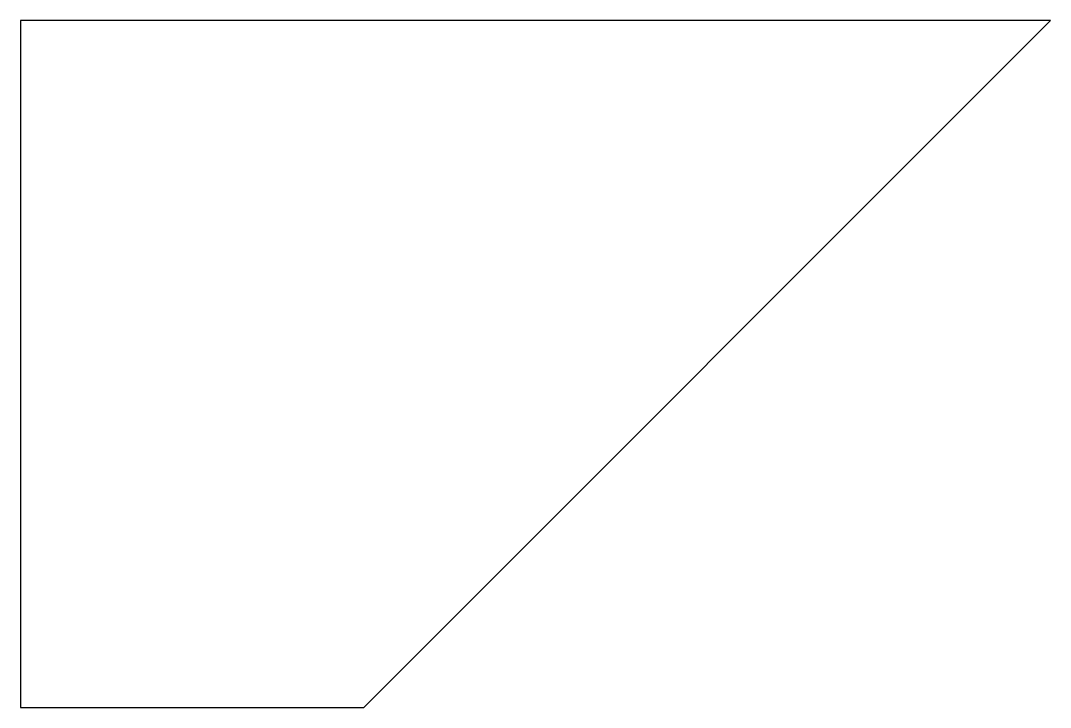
# Model space of a CAD drawing. Header units: metres. Extents: x 14 to 17, y 2 to 4.
import ezdxf

# ---------------------------------------------------------------- set-up
doc = ezdxf.new("R2010")
doc.units = ezdxf.units.M
doc.layers.get('0').update_dxf_attribs({"lineweight": 25, "true_color": 0xffffff})

msp = doc.modelspace()

# ---------------------------------------------------------------- linework, layer by layer
for p, q in [((17, 4), (14, 4)), ((14, 4), (14, 2)), ((15, 2), (17, 4)), ((14, 2), (15, 2))]:
    msp.add_line(p, q)

doc.saveas('drawing.dxf')
